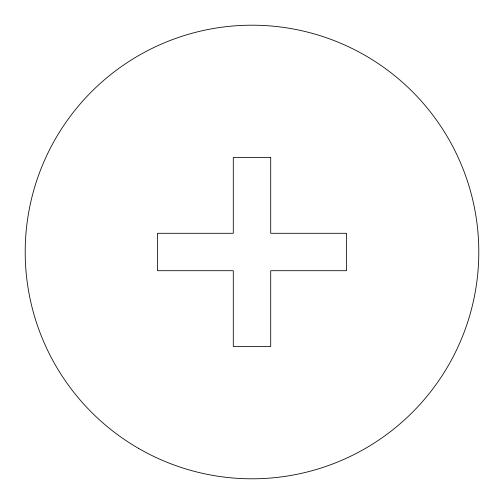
<?xml version="1.0" encoding="UTF-8"?>
<svg xmlns="http://www.w3.org/2000/svg" width="504" height="504" viewBox="0 0 504 504"><rect width="100%" height="100%" fill="white"/><g stroke="black" fill="none" stroke-linecap="round" stroke-linejoin="round"><path stroke-width="0.76" d="M270.705 157.5L233.295 157.5L233.295 233.295L157.5 233.295L157.5 270.705L233.295 270.705L233.295 346.5L270.705 346.5L270.705 270.705L346.5 270.705L346.5 233.295L270.705 233.295L270.705 157.5M138.6 448.415A226.8 226.8 0 0 0 478.8 252A226.8 226.8 0 0 0 138.6 55.585A226.8 226.8 0 0 0 138.6 448.415"/></g></svg>
